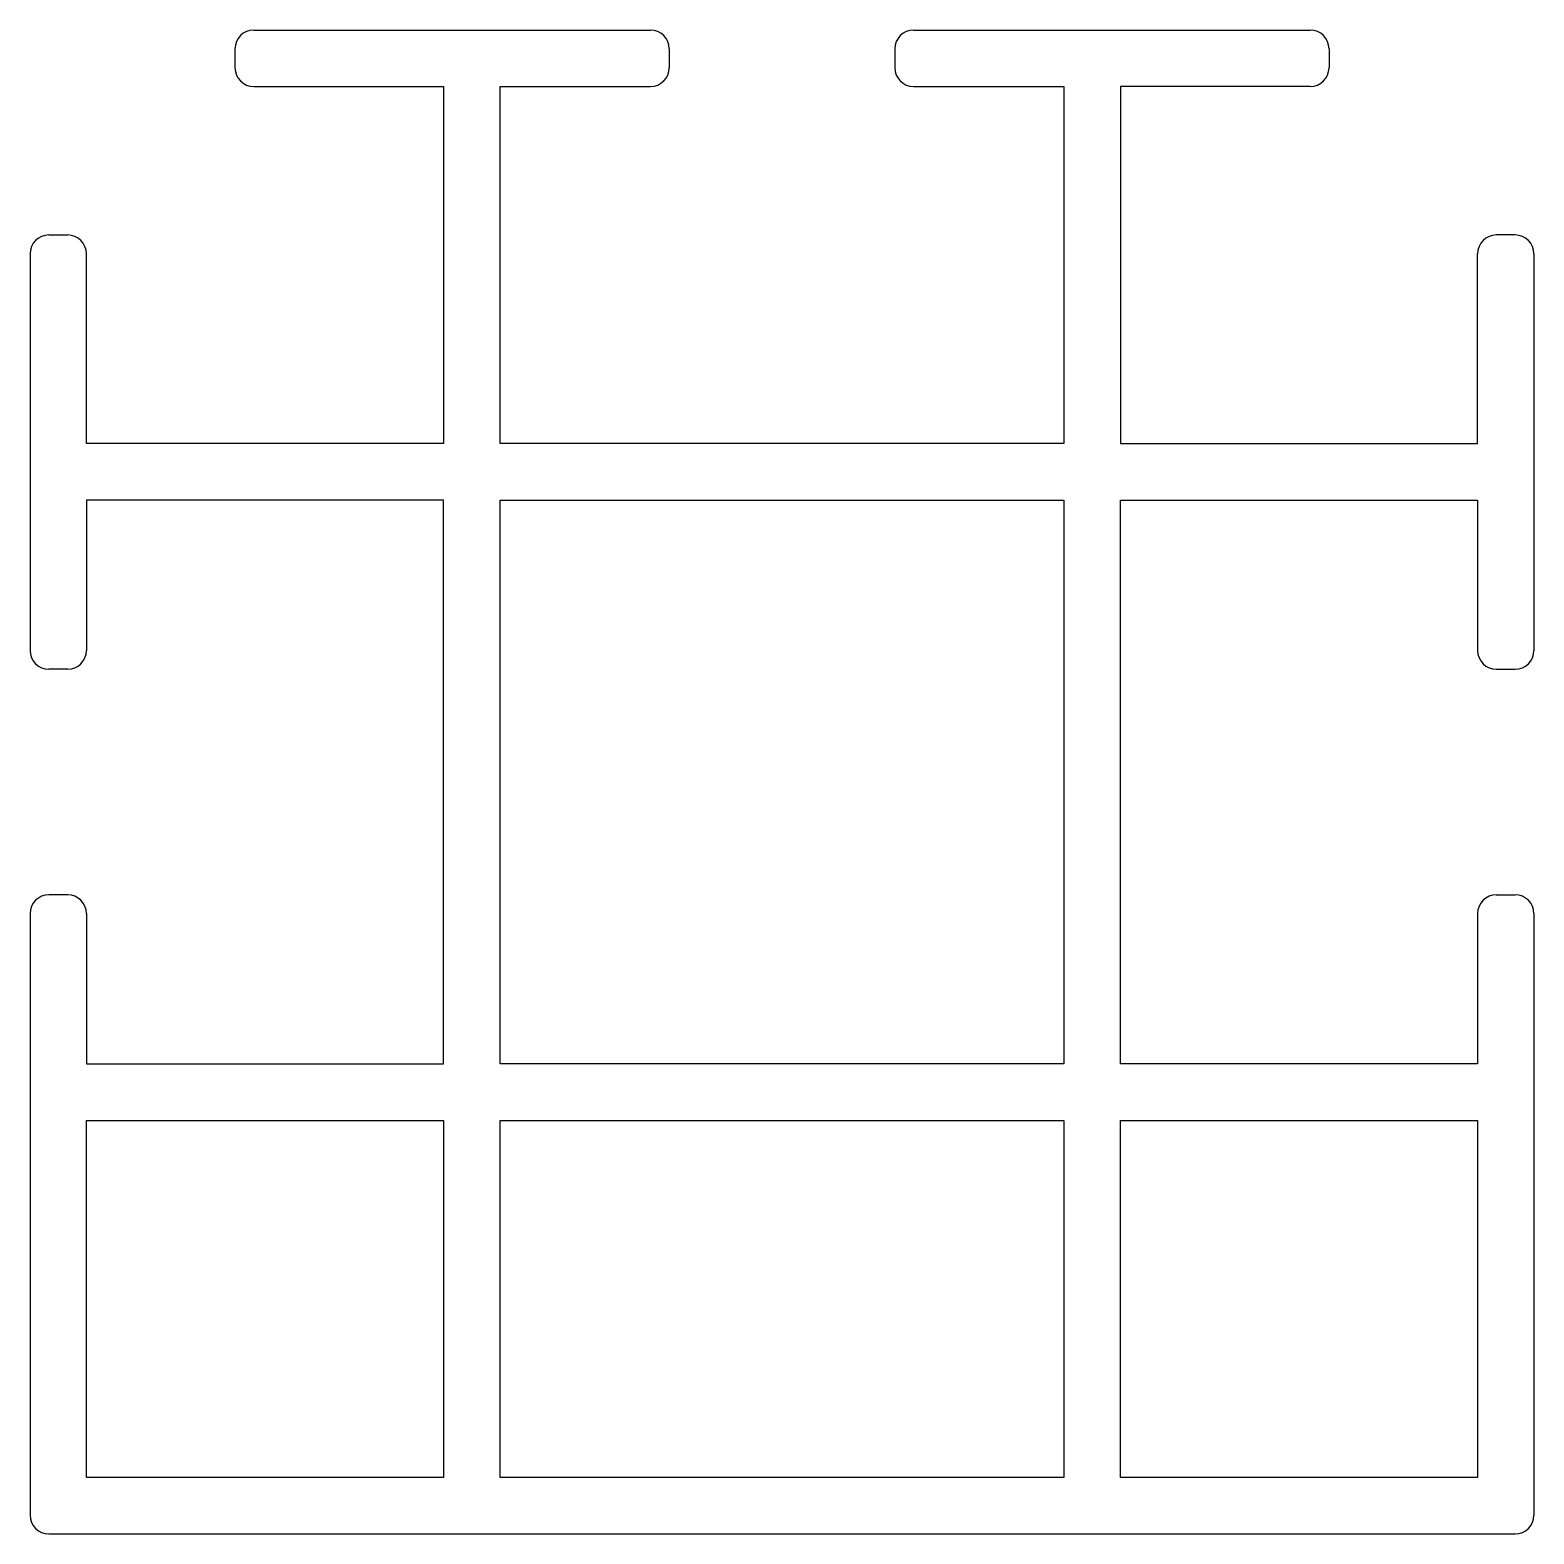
# Model space of a CAD drawing. Extents: x 556 to 596, y 637.3 to 677.3.
import ezdxf

# ---------------------------------------------------------------- set-up
doc = ezdxf.new("R2010")
doc.units = 0
doc.layers.get('0').update_dxf_attribs({"linetype": 'CONTINUOUS'})

msp = doc.modelspace()

# ---------------------------------------------------------------- linework, layer by layer
for p, q in [((561.941, 677.257), (572.491, 677.257)), ((579.491, 677.257), (590.041, 677.257)), ((561.441, 676.757), (561.441, 676.257)), ((572.991, 676.757), (572.991, 676.257)), ((578.991, 676.757), (578.991, 676.257)), ((590.541, 676.757), (590.541, 676.257)), ((561.941, 675.757), (566.991, 675.757)), ((566.991, 675.757), (566.991, 666.257)), ((568.491, 675.757), (572.491, 675.757)), ((568.491, 666.257), (568.491, 675.757)), ((579.491, 675.757), (583.491, 675.757)), ((583.491, 675.757), (583.491, 666.257)), ((584.991, 675.757), (584.991, 666.257)), ((590.041, 675.757), (584.991, 675.757)), ((556.491, 671.807), (556.991, 671.807)), ((595.491, 671.807), (594.991, 671.807)), ((555.991, 671.307), (555.991, 660.757)), ((557.491, 666.257), (557.491, 671.307)), ((594.491, 666.257), (594.491, 671.307)), ((595.991, 671.307), (595.991, 660.757)), ((566.991, 666.257), (557.491, 666.257)), ((583.491, 666.257), (568.491, 666.257)), ((584.991, 666.257), (594.491, 666.257)), ((566.991, 664.757), (557.491, 664.757)), ((557.491, 664.757), (557.491, 660.757)), ((566.991, 649.757), (566.991, 664.757)), ((568.491, 664.757), (583.491, 664.757)), ((568.491, 649.757), (568.491, 664.757)), ((583.491, 664.757), (583.491, 649.757)), ((584.991, 649.757), (584.991, 664.757)), ((584.991, 664.757), (594.491, 664.757)), ((594.491, 664.757), (594.491, 660.757)), ((556.991, 660.257), (556.491, 660.257)), ((594.991, 660.257), (595.491, 660.257)), ((556.991, 654.257), (556.491, 654.257)), ((594.991, 654.257), (595.491, 654.257)), ((555.991, 653.757), (555.991, 637.757)), ((557.491, 653.757), (557.491, 649.757)), ((594.491, 653.757), (594.491, 649.757)), ((595.991, 653.757), (595.991, 637.757)), ((557.491, 649.757), (566.991, 649.757)), ((583.491, 649.757), (568.491, 649.757)), ((594.491, 649.757), (584.991, 649.757)), ((557.491, 638.757), (557.491, 648.257)), ((557.491, 648.257), (566.991, 648.257)), ((566.991, 648.257), (566.991, 638.757)), ((568.491, 648.257), (583.491, 648.257)), ((568.491, 638.757), (568.491, 648.257)), ((583.491, 648.257), (583.491, 638.757)), ((584.991, 638.757), (584.991, 648.257)), ((584.991, 648.257), (594.491, 648.257)), ((594.491, 648.257), (594.491, 638.757)), ((566.991, 638.757), (557.491, 638.757)), ((583.491, 638.757), (568.491, 638.757)), ((594.491, 638.757), (584.991, 638.757)), ((556.491, 637.257), (595.491, 637.257))]:
    msp.add_line(p, q)
for centre, start, end in [((561.941, 676.757), 90, 180), ((572.491, 676.757), 0, 90), ((579.491, 676.757), 90, 180), ((590.041, 676.757), 0, 90), ((561.941, 676.257), 180, 270), ((572.491, 676.257), 270, 0), ((579.491, 676.257), 180, 270), ((590.041, 676.257), 270, 0), ((556.491, 671.307), 90, 180), ((556.991, 671.307), 0, 90), ((594.991, 671.307), 90, 180), ((595.491, 671.307), 0, 90), ((556.491, 660.757), 180, 270), ((556.991, 660.757), 270, 0), ((594.991, 660.757), 180, 270), ((595.491, 660.757), 270, 0), ((556.491, 653.757), 90, 180), ((556.991, 653.757), 0, 90), ((594.991, 653.757), 90, 180), ((595.491, 653.757), 0, 90), ((556.491, 637.757), 180, 270), ((595.491, 637.757), 270, 0)]:
    msp.add_arc(centre, 0.5, start, end)

doc.saveas('drawing.dxf')
